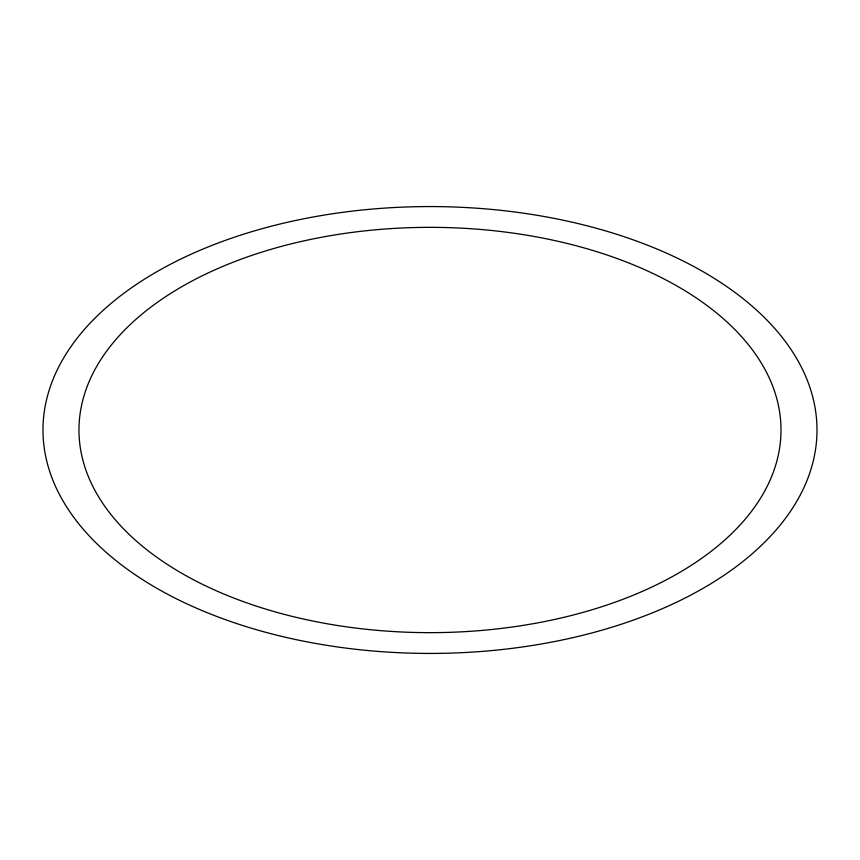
<?xml version="1.0" encoding="UTF-8"?>
<svg xmlns="http://www.w3.org/2000/svg" width="860" height="860" viewBox="0 0 860 860"><rect width="100%" height="100%" fill="white"/><g stroke="black" fill="none" stroke-linecap="round" stroke-linejoin="round"><path stroke-width="1.29" d="M236.5 623.5A387 223.428 0 0 0 817 430A387 223.428 0 0 0 236.5 236.5A387 223.428 0 0 0 236.5 623.5M254.495 605.505A351.009 202.648 0 0 0 781.009 430A351.009 202.648 0 0 0 254.495 254.495A351.009 202.648 0 0 0 254.495 605.505"/></g></svg>
